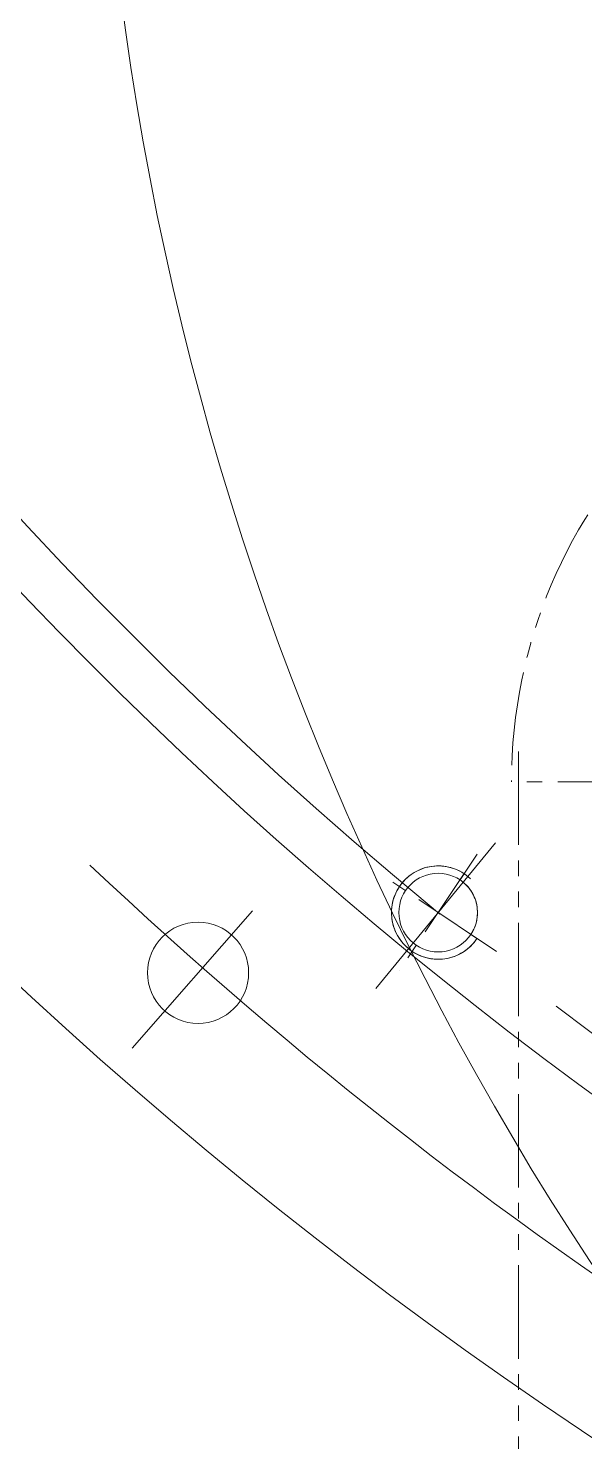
# Model space of a CAD drawing. Header units: inches. Extents: x 0 to 26418, y 0 to 20128.
# Drawn here: x 3607.7 to 3679.3, y 15239.8 to 15421.4 of the extents above; entities that cross this region are included whole.
import ezdxf

# ---------------------------------------------------------------- set-up
doc = ezdxf.new("R2010")
doc.units = ezdxf.units.IN
doc.header["$MEASUREMENT"] = 0
for name, pattern in [('CENTER', [50.800000000000004, 31.75, -6.35, 6.35, -6.35]), ('双点画线', [22, 12, -2, 2, -2, 2, -2]), ('点画线', [18, 12, -2, 2, -2])]:
    doc.linetypes.add(name, pattern=pattern)
for name, color, linetype, lineweight in [('CAXA1', 5, 'CENTER', 5), ('中心线层', 5, 'CENTER', 5), ('细实线层', 7, 'Continuous', 5)]:
    doc.layers.add(name, color=color, linetype=linetype, lineweight=lineweight)

msp = doc.modelspace()

# ---------------------------------------------------------------- linework, layer by layer
at = {"color": 7, "lineweight": 5}
for p, q in [((3657.217694253653, 15312.86751588339), (3656.956510209471, 15312.69299828422)), ((3657.487653900861, 15313.02812499551), (3657.217694253653, 15312.86751588339)), ((3657.76564920786, 15313.17438540233), (3657.487653900861, 15313.02812499551)), ((3658.050918211221, 15313.30589621396), (3657.76564920786, 15313.17438540233)), ((3658.342679006971, 15313.42229696874), (3658.050918211221, 15313.30589621396)), ((3658.640131900079, 15313.52326862), (3658.342679006971, 15313.42229696874)), ((3658.942461591206, 15313.60853441151), (3658.640131900079, 15313.52326862)), ((3659.248839417465, 15313.67786063555), (3658.942461591206, 15313.60853441151)), ((3659.558425617397, 15313.73105727414), (3659.248839417465, 15313.67786063555)), ((3659.870371636927, 15313.76797851872), (3659.558425617397, 15313.73105727414)), ((3660.183822454877, 15313.78852317061), (3659.870371636927, 15313.76797851872)), ((3660.497918923378, 15313.79263491857), (3660.183822454877, 15313.78852317061)), ((3660.811800125047, 15313.78030249265), (3660.497918923378, 15313.79263491857)), ((3661.124605733894, 15313.75155969475), (3660.811800125047, 15313.78030249265)), ((3661.435478372492, 15313.70648530752), (3661.124605733894, 15313.75155969475)), ((3661.743565959848, 15313.64520287628), (3661.435478372492, 15313.70648530752)), ((3662.048024049021, 15313.56788037203), (3661.743565959848, 15313.64520287628)), ((3662.348018141456, 15313.47472973026), (3662.048024049021, 15313.56788037203)), ((3662.642725974314, 15313.36600627027), (3662.348018141456, 15313.47472973026)), ((3662.931339774273, 15313.24200799617), (3662.642725974314, 15313.36600627027)), ((3663.213068471282, 15313.10307477785), (3662.931339774273, 15313.24200799617)), ((3663.487139865748, 15312.94958742217), (3663.213068471282, 15313.10307477785)), ((3663.226558011017, 15311.99438572231), (3663.752802747294, 15312.78196662686)), ((3663.752802747294, 15312.78196662686), (3663.487139865748, 15312.94958742217)), ((3663.752802747294, 15312.78196662686), (3663.752802747294, 15312.78196662686)), ((3655.430563675232, 15311.12657035117), (3655.262942880384, 15310.86090746963)), ((3655.611858473152, 15311.38309655663), (3655.430563675232, 15311.12657035117)), ((3655.430563675232, 15311.12657035117), (3655.430563675232, 15311.12657035117)), ((3655.806330356739, 15311.62978296516), (3655.611858473152, 15311.38309655663)), ((3656.013446292832, 15311.86595342632), (3655.806330356739, 15311.62978296516)), ((3656.232638590961, 15312.09096061367), (3656.013446292832, 15311.86595342632)), ((3656.463306458659, 15312.30418779792), (3656.232638590961, 15312.09096061367)), ((3656.704817653626, 15312.50505053832), (3656.463306458659, 15312.30418779792)), ((3656.956510209471, 15312.69299828422), (3656.704817653626, 15312.50505053832)), ((3663.442586616605, 15311.84171179843), (3663.226558011017, 15311.99438572231)), ((3663.226558011017, 15311.99438572231), (3663.226558011017, 15311.99438572231)), ((3663.650328827083, 15311.67794104524), (3663.442586616605, 15311.84171179843)), ((3663.849215234622, 15311.50352234671), (3663.650328827083, 15311.67794104524)), ((3664.038700706318, 15311.31893377307), (3663.849215234622, 15311.50352234671)), ((3664.218265875235, 15311.12468126787), (3664.038700706318, 15311.31893377307)), ((3664.387418565333, 15310.92129726427), (3664.218265875235, 15311.12468126787)), ((3654.644649930291, 15309.42179165243), (3654.567327425807, 15309.11733356326)), ((3654.737800572991, 15309.72178574487), (3654.644649930291, 15309.42179165243)), ((3654.846524031825, 15310.01649357819), (3654.737800572991, 15309.72178574487)), ((3654.97052230592, 15310.30510737838), (3654.846524031825, 15310.01649357819)), ((3655.109455524936, 15310.58683607516), (3654.97052230592, 15310.30510737838)), ((3655.262942880384, 15310.86090746963), (3655.109455524936, 15310.58683607516)), ((3664.54569514095, 15310.70933922355), (3664.387418565333, 15310.92129726427)), ((3664.692661778062, 15310.48938810824), (3664.54569514095, 15310.70933922355)), ((3664.827915649853, 15310.26204678857), (3664.692661778062, 15310.48938810824)), ((3664.951086035922, 15310.02793839153), (3664.827915649853, 15310.26204678857)), ((3665.061835334629, 15309.78770459232), (3664.951086035922, 15310.02793839153)), ((3665.159859989762, 15309.54200385439), (3665.061835334629, 15309.78770459232)), ((3665.24489132221, 15309.29150962688), (3665.159859989762, 15309.54200385439)), ((3665.316696266636, 15309.03690849685), (3665.24489132221, 15309.29150962688)), ((3654.432227809906, 15308.18556772869), (3654.419895383522, 15307.87168652656)), ((3654.419895383522, 15307.87168652656), (3654.42400713171, 15307.55759005875)), ((3654.42400713171, 15307.55759005875), (3654.444551783606, 15307.24413924127)), ((3654.460970607578, 15308.498373338), (3654.432227809906, 15308.18556772869)), ((3654.506044995032, 15308.80924597637), (3654.460970607578, 15308.498373338)), ((3654.567327425807, 15309.11733356326), (3654.506044995032, 15308.80924597637)), ((3665.375078012228, 15308.77889830827), (3665.316696266636, 15309.03690849685)), ((3665.419876537278, 15308.51818624952), (3665.375078012228, 15308.77889830827)), ((3665.450969052493, 15308.25548691371), (3665.419876537278, 15308.51818624952)), ((3665.437142255708, 15307.19925781314), (3665.461347450494, 15307.46268103549)), ((3665.468270335339, 15307.9915203417), (3665.450969052493, 15308.25548691371)), ((3665.461347450494, 15307.46268103549), (3665.471732965663, 15307.72701004751)), ((3665.471732965663, 15307.72701004751), (3665.468270335339, 15307.9915203417)), ((3654.444551783606, 15307.24413924127), (3654.481473028652, 15306.93219322127)), ((3654.481473028652, 15306.93219322127), (3654.534669666543, 15306.62260702111)), ((3654.534669666543, 15306.62260702111), (3654.60399589128, 15306.31622919485)), ((3654.60399589128, 15306.31622919485), (3654.689261682324, 15306.01389950349)), ((3654.689261682324, 15306.01389950349), (3654.790233333587, 15305.71644661085)), ((3654.790233333587, 15305.71644661085), (3654.906634087667, 15305.42468581487)), ((3664.89103316608, 15305.440499122), (3665.008033102371, 15305.6777515204)), ((3665.008033102371, 15305.6777515204), (3665.112455861635, 15305.92080207656)), ((3665.112455861635, 15305.92080207656), (3665.204015229821, 15306.16898460521)), ((3665.204015229821, 15306.16898460521), (3665.282460249953, 15306.42161885531)), ((3665.282460249953, 15306.42161885531), (3665.347575908519, 15306.6780123743)), ((3665.347575908519, 15306.6780123743), (3665.399183728724, 15306.93746240505)), ((3665.399183728724, 15306.93746240505), (3665.437142255708, 15307.19925781314)), ((3654.906634087667, 15305.42468581487), (3655.038144900456, 15305.13941681174)), ((3655.038144900456, 15305.13941681174), (3655.184405306346, 15304.86142150427)), ((3655.184405306346, 15304.86142150427), (3655.345014419399, 15304.59146185753)), ((3655.345014419399, 15304.59146185753), (3655.519532018333, 15304.33027781288)), ((3655.519532018333, 15304.33027781288), (3655.707479763768, 15304.07858525727)), ((3655.707479763768, 15304.07858525727), (3655.908342504866, 15303.83707406254)), ((3655.908342504866, 15303.83707406254), (3656.121569688424, 15303.60640619414)), ((3664.60612410865, 15303.49533729277), (3664.825316405847, 15303.72034448011)), ((3664.620618118897, 15304.98597229107), (3664.761776745312, 15305.20969517271)), ((3665.408199023448, 15304.45972755503), (3664.620618118897, 15304.98597229107)), ((3664.620618118897, 15304.98597229107), (3664.620618118897, 15304.98597229107)), ((3664.761776745312, 15305.20969517271), (3664.89103316608, 15305.440499122)), ((3664.825316405847, 15303.72034448011), (3665.03243234194, 15303.95651494128)), ((3665.03243234194, 15303.95651494128), (3665.226904225528, 15304.20320134957)), ((3665.226904225528, 15304.20320134957), (3665.408199023448, 15304.45972755503)), ((3665.408199023448, 15304.45972755503), (3665.408199023448, 15304.45972755503)), ((3656.121569688424, 15303.60640619414), (3656.346576875999, 15303.38721389648)), ((3656.346576875999, 15303.38721389648), (3656.582747337401, 15303.18009796062)), ((3656.582747337401, 15303.18009796062), (3656.829433745697, 15302.98562607703)), ((3656.829433745697, 15302.98562607703), (3657.085959951386, 15302.80433127934)), ((3657.085959951386, 15302.80433127934), (3657.351622832931, 15302.63671048403)), ((3657.351622832931, 15302.63671048403), (3657.625694227397, 15302.48322312858)), ((3657.625694227397, 15302.48322312858), (3657.907422924407, 15302.34428991026)), ((3657.907422924407, 15302.34428991026), (3658.196036724366, 15302.22029163593)), ((3658.196036724366, 15302.22029163593), (3658.490744557224, 15302.11156817617)), ((3658.490744557224, 15302.11156817617), (3658.79073865059, 15302.0184175344)), ((3658.79073865059, 15302.0184175344), (3659.095196739763, 15301.94109503015)), ((3659.095196739763, 15301.94109503015), (3659.403284326188, 15301.87981259891)), ((3659.403284326188, 15301.87981259891), (3659.714156964786, 15301.83473821146)), ((3661.280337081283, 15301.8552406323), (3661.589923281215, 15301.90843727089)), ((3661.589923281215, 15301.90843727089), (3661.896301107473, 15301.97776349492)), ((3661.896301107473, 15301.97776349492), (3662.198630799532, 15302.06302928643)), ((3662.198630799532, 15302.06302928643), (3662.496083691708, 15302.1640009377)), ((3662.496083691708, 15302.1640009377), (3662.787844487458, 15302.28040169224)), ((3662.787844487458, 15302.28040169224), (3663.073113489888, 15302.4119125041)), ((3663.073113489888, 15302.4119125041), (3663.351108797818, 15302.55817291069)), ((3663.351108797818, 15302.55817291069), (3663.621068444095, 15302.71878202304)), ((3663.621068444095, 15302.71878202304), (3663.882252489209, 15302.89329962221)), ((3663.882252489209, 15302.89329962221), (3664.133945045054, 15303.08124736788)), ((3664.133945045054, 15303.08124736788), (3664.37545624002, 15303.28211010828)), ((3664.37545624002, 15303.28211010828), (3664.60612410865, 15303.49533729277)), ((3659.714156964786, 15301.83473821146), (3660.026962574564, 15301.80599541378)), ((3660.026962574564, 15301.80599541378), (3660.340843776233, 15301.79366298786)), ((3660.340843776233, 15301.79366298786), (3660.654940243803, 15301.79777473582)), ((3660.654940243803, 15301.79777473582), (3660.968391060821, 15301.81831938772)), ((3660.968391060821, 15301.81831938772), (3661.280337081283, 15301.8552406323))]:
    msp.add_line(p, q, dxfattribs=at)
for centre, radius in [((4002.731064857907, 15475.18371488781), 386.2614132895503), ((3660.41938134934, 15307.79314895322), 5.052784499999999), ((3629.556327455669, 15300.05442195128), 6.499999999999999)]:
    msp.add_circle(centre, radius, dxfattribs=at)
for centre, radius, start, end in [((4002.99175479728, 15725.21879376912), 582.5000000000001, 301.3557931603836, 238.5850138849788), ((4002.461593579493, 15725.21879376912), 546.0000000000002, 303.5084241406879, 236.5560396315401)]:
    msp.add_arc(centre, radius, start, end, dxfattribs=at)
msp.add_open_spline([(4417.265464001328, 16139.49523249849), (4382.17508082743, 16177.06304233147), (4302.010155332267, 16244.38121717282), (4159.385301617898, 16311.94603758094), (4001.927025651552, 16339.10363095927), (3841.623564782545, 16322.69072204268), (3689.5437700916, 16265.50660231545), (3556.264266839243, 16170.03002183347), (3451.484137711107, 16042.05565730085), (3382.929694673039, 15890.15262733887), (3354.286579723462, 15724.2436424), (3373.747010663144, 15555.77461839954), (3434.640607047818, 15396.57684865429), (3535.869903271079, 15257.81331230605), (3670.320132901884, 15149.21483335479), (3829.403890156179, 15078.83090833945), (4002.378317241549, 15051.32036125355), (4177.637914748855, 15070.41585477975), (4343.157672142603, 15134.22102384174), (4487.222442988299, 15239.67362862777), (4600.075549036257, 15379.45284523813), (4673.266091969788, 15544.76106611125), (4691.552366823882, 15664.486632528), (4693.217755423851, 15724.4235519422)], degree=3, knots=[0, 0, 0, 0, 6187.66602571643, 12450.35545818365, 18783.7763803084, 25175.55398044752, 31622.06567916289, 38124.71359481811, 44683.23785818888, 51298.55092183362, 57973.87072775419, 64697.01929391086, 71462.74865718019, 78273.5017955374, 85129.2788968426, 92030.08014527893, 98977.28584344212, 105969.7011519076, 113006.6229990649, 120087.9511856509, 127214.4959447548, 134386.4928486813, 141603.663266158, 141603.663266158, 141603.663266158, 141603.663266158], dxfattribs=at)
at = {"layer": 'CAXA1', "linetype": 'CENTER', "lineweight": 5, "ltscale": 3}
for p, q in [((3667.785938330918, 15316.76932460627), (3652.4198521953, 15298.04569447574)), ((3636.552069191813, 15308.0315365393), (3621.064528479233, 15290.3713810318))]:
    msp.add_line(p, q, dxfattribs=at)
for centre, radius in [((4002.99175479728, 15725.21879376912), 565), ((4002.99175479728, 15725.21879376888), 540)]:
    msp.add_circle(centre, radius, dxfattribs=at)
at = {"layer": '中心线层', "color": 7, "linetype": '点画线', "lineweight": 5}
for p, q in [((3665.419513446271, 15315.27637546391), (3655.419249251477, 15300.30992244229)), ((3667.902607860036, 15302.79301685605), (3652.936154838644, 15312.79328105038))]:
    msp.add_line(p, q, dxfattribs=at)
at = {"layer": '细实线层', "color": 7, "linetype": '双点画线', "lineweight": 5}
for p, q in [((3670.726674188852, 15328.48466552909), (3670.726674188852, 15091.4083056012)), ((3709.795328651547, 15324.58466552895), (3669.844439107917, 15324.58466552895))]:
    msp.add_line(p, q, dxfattribs=at)
msp.add_arc((3734.875201059498, 15324.5846660123), 65.03076195155643, 90, 180, dxfattribs=at)
at = {"layer": '细实线层', "color": 7, "lineweight": 5}
msp.add_arc((3660.41938134934, 15307.79314895322), 6, 46.25000000399819, 326.2500000004588, dxfattribs=at)

doc.saveas('drawing.dxf')
